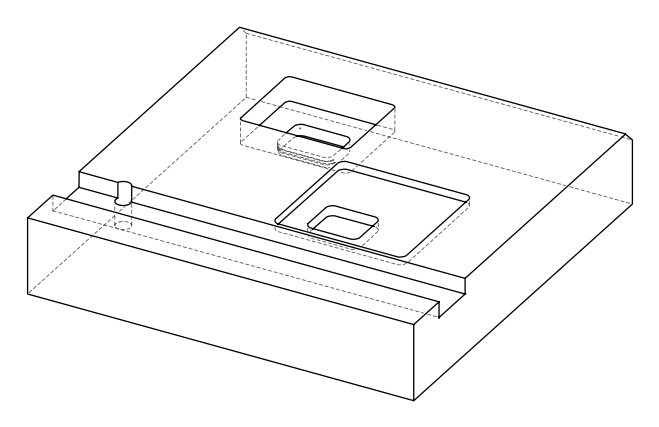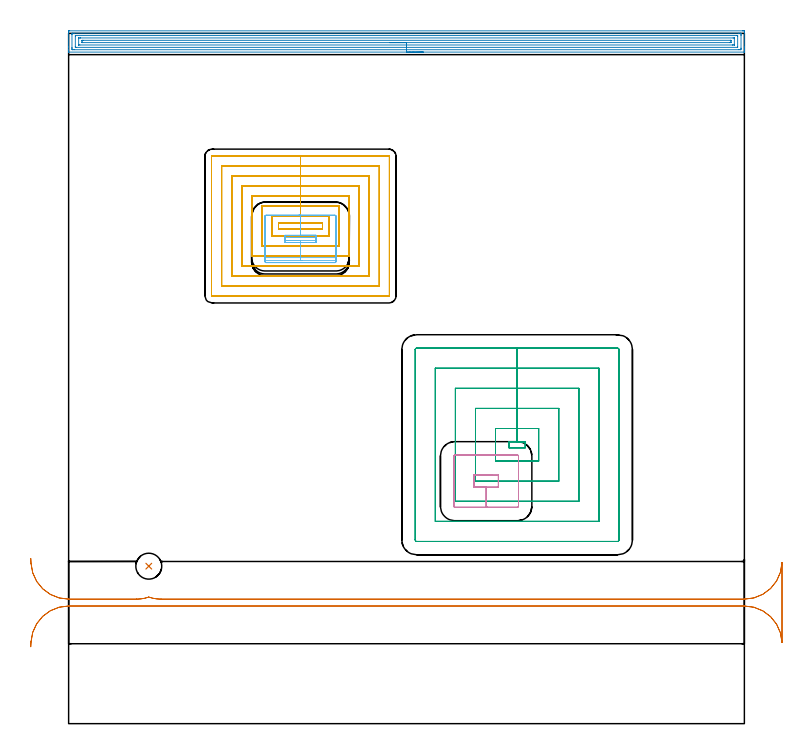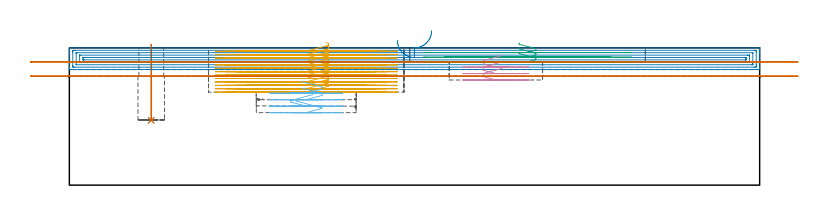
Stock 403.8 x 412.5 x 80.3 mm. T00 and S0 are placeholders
(PLAN: 7 operations, 5 tool changes, 80 min)
(1 INDEXABLE_INSERT_DRILL_BLIND_HOLE_FROM_SOLID | STEP1POCKET | NXT0302_002 | 0.18 min | 7949 mm3)
(2 AREA_MILL | FG_CHAMFER_SURFACE | UGT0205_001 | 16.39 min | 32558 mm3)
(3 MILL_RECTANGULAR_POCKET | POCKET_RECTANGULAR_STRAIGHT | UGT0201_010 | Follow Part, ap 4, ae 75% | 9.25 min | 148070 mm3)
(4 MILL_RECTANGULAR_POCKET_1 | POCKET_RECTANGULAR_STRAIGHT_1 | UGT0201_010 | Follow Part, ap 4, ae 75% | 1.49 min | 26651 mm3)
(5 MILL_RECTANGULAR_POCKET_2 | POCKET_RECTANGULAR_STRAIGHT_2 | NXT0201_009 | Follow Part, ap 2, ae 75% | 46.71 min | 271687 mm3)
(6 MILL_RECTANGULAR_POCKET_3 | POCKET_RECTANGULAR_STRAIGHT_3 | UGT0201_010 | Follow Part, ap 4, ae 75% | 1.99 min | 29333 mm3)
(7 MILL_RECTANGULAR_SLOT | SLOT_RECTANGULAR | UGT0201_009 | Follow Part, ap 11.25, ae 75% | 4.03 min | 324933 mm3)
(TOOL NXT0302_002 | Index. Insert Drill 15.5mm [880-D1550L20-05] | D15.5 PA176 FL78 Z2)
(TOOL UGT0205_001 | Chamfer Mill 20 x 3 x 45 deg. | D20 FL50 Z2)
(TOOL UGT0201_010 | End Mill 16 mm | D16 FL22 Z2)
(TOOL NXT0201_009 | ENDMILL 8mm [2P460-0800-NA 1630] | D8 FL26 Z6)
(TOOL UGT0201_009 | End Mill 45 mm | D45 FL63 Z6)
(OP 1 INDEXABLE_INSERT_DRILL_BLIND_HOLE_FROM_SOLID)
G17 G21 G94 G90
T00 M6
G54
G17 G0 G90 X47.9 Y94.1 S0 M3
G43 Z90.3 H1
G94 G81 G98 Z37.9 F250. R82.3
G80
M5
M2
(OP 2 AREA_MILL)
G17 G21 G94 G90
T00 M6
G54
G17 G0 G90 X211.9 Y401.3 S1061 M3
G43 Z90.3 H0
G94 G1 X211.862 Z89.428 F250.
X211.748 Z88.563
X211.559 Z87.712
X211.297 Z86.88
X210.963 Z86.074
X210.56 Z85.3
X210.092 Z84.564
X209.56 Z83.872
X208.971 Z83.229
X208.328 Z82.639
X207.636 Z82.108
X206.9 Z81.64
X206.126 Z81.237
X205.32 Z80.903
X204.488 Z80.641
X203.636 Z80.452
X202.772 Z80.338
X201.9 Z80.3
X0.162
X0.01 Y401.303 Z80.288
X0.007 Y401.342 Z80.249
X0. Y401.711 Z79.888
Y402.111 Z79.488
Y402.757 Z78.838
Y403.969 Z77.628
Y404.536 Z77.058
Y412.827 Z68.77
X0.003 Y413.433 Z68.164
X0.008 Y413.991 Z67.606
X0.046 Y413.994 Z67.604
X0.608 Y414. Z67.6
X402.623
X403.192 Y413.999 Z67.601
X403.754 Y413.994 Z67.604
X403.792 Y413.992 Z67.606
X403.797 Y413.433 Z68.164
X403.8 Y412.827 Z68.77
Y404.536 Z77.058
Y403.969 Z77.628
Y403.646 Z77.95
Y403.079 Z78.517
Y402.757 Z78.838
Y402.111 Z79.488
Y401.711 Z79.888
Y401.344 Z80.247
X403.791 Y401.302 Z80.288
X403.638 Y401.3 Z80.3
X201.9
Y402.714 Z78.886
X3.286
X2.433 Y402.717 Z78.883
X2.393 Y402.719 Z78.881
X2.01 Y402.757 Z78.843
X2.003 Y403.146 Z78.454
X2.001 Y403.646 Z77.954
X2. Y404.038 Z77.562
X2.001 Y411.654 Z69.946
X2.002 Y412.044 Z69.556
X2.01 Y412.543 Z69.057
X2.356 Y412.581 Z69.019
X2.393 Y412.583 Z69.017
X3.244 Y412.586 Z69.014
X400.514
X401.367 Y412.583 Z69.017
X401.407 Y412.581 Z69.019
X401.79 Y412.543 Z69.057
X401.797 Y412.154 Z69.446
X401.799 Y411.654 Z69.946
X401.8 Y411.262 Z70.338
X401.799 Y403.646 Z77.954
X401.798 Y403.257 Z78.343
X401.79 Y402.757 Z78.843
X401.444 Y402.719 Z78.881
X401.407 Y402.717 Z78.883
X400.556 Y402.714 Z78.886
X201.9
Y404.128 Z77.472
X4.587 Y404.129 Z77.471
X4.179 Y404.131 Z77.469
X4.043 Y404.133 Z77.467
X4.024 Y404.135 Z77.465
X4.01 Y404.147 Z77.453
X4.005 Y404.239 Z77.361
X4.002 Y404.358 Z77.242
X4. Y404.536 Z77.064
Y404.714 Z76.886
X4.001 Y410.941 Z70.659
X4.007 Y411.12 Z70.48
X4.01 Y411.165 Z70.435
X4.027 Y411.167 Z70.433
X4.077 Y411.169 Z70.431
X4.179 Y411.171 Z70.429
X399.213
X399.621 Y411.169 Z70.431
X399.757 Y411.167 Z70.433
X399.776 Y411.165 Z70.435
X399.79 Y411.153 Z70.447
X399.795 Y411.061 Z70.539
X399.798 Y410.942 Z70.658
X399.8 Y410.764 Z70.836
Y410.586 Z71.014
X399.799 Y404.359 Z77.241
X399.793 Y404.18 Z77.42
X399.79 Y404.135 Z77.465
X399.773 Y404.133 Z77.467
X399.723 Y404.131 Z77.469
X399.621 Y404.129 Z77.471
X201.9 Y404.128 Z77.472
Y405.543 Z76.057
X6.739
X6.062 Y405.546 Z76.054
X6.024 Y405.548 Z76.052
X6.01 Y405.551 Z76.049
X6.008 Y405.571 Z76.029
X6.003 Y405.672 Z75.928
X6.001 Y405.874 Z75.726
Y409.412 Z72.188
X6.004 Y409.625 Z71.975
X6.009 Y409.731 Z71.869
X6.011 Y409.751 Z71.849
X6.031 Y409.753 Z71.847
X6.084 Y409.755 Z71.845
X6.857 Y409.757 Z71.843
X6.974
X397.061
X397.738 Y409.754 Z71.846
X397.776 Y409.752 Z71.848
X397.79 Y409.749 Z71.851
X397.792 Y409.729 Z71.871
X397.797 Y409.629 Z71.971
X397.799 Y409.426 Z72.174
Y405.889 Z75.711
X397.796 Y405.675 Z75.925
X397.791 Y405.569 Z76.031
X397.789 Y405.549 Z76.051
X397.769 Y405.547 Z76.053
X397.716 Y405.545 Z76.055
X396.943 Y405.543 Z76.057
X396.826
X201.9
Y406.957 Z74.643
X8.393
X8.227 Y406.958 Z74.642
X8.094 Y406.961 Z74.639
X8.014 Y406.964 Z74.636
X8.01 Y406.993 Z74.607
X8.005 Y407.205 Z74.395
X8. Y407.845 Z73.755
X8.002 Y408.095 Z73.505
X8.006 Y408.255 Z73.345
X8.01 Y408.328 Z73.272
X8.145 Y408.336 Z73.264
X8.395 Y408.341 Z73.259
X8.642 Y408.342 Z73.258
X395.407 Y408.343 Z73.257
X395.573 Y408.342 Z73.258
X395.706 Y408.339 Z73.261
X395.786 Y408.336 Z73.264
X395.79 Y408.307 Z73.293
X395.795 Y408.095 Z73.505
X395.8 Y407.455 Z74.145
X395.798 Y407.205 Z74.395
X395.794 Y407.045 Z74.555
X395.79 Y406.972 Z74.628
X395.656 Y406.964 Z74.636
X395.405 Y406.959 Z74.641
X395.158 Y406.957 Z74.643
X201.9
X201.028 Z74.681
X200.164 Z74.795
X199.312 Z74.984
X198.48 Z75.246
X197.674 Z75.58
X196.9 Z75.983
X196.164 Z76.452
X195.472 Z76.983
X194.829 Z77.572
X194.24 Z78.215
X193.708 Z78.907
X193.24 Z79.643
X192.837 Z80.417
X192.503 Z81.223
X192.241 Z82.055
X192.052 Z82.907
X191.938 Z83.772
X191.9 Z84.643
G0 Z90.3
M5
M2
(OP 3 MILL_RECTANGULAR_POCKET)
G17 G21 G94 G90
T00 M6
G54
G17 G0 G90 X263.1 Y168.097 S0 M3
G43 Z90.3 H0
Z83.3
G94 G1 Y164.9 Z82.443 F250.
X272.9 Z79.817
Y168.4 Z78.88
X268. Z77.567
X263.1 F500.
Y164.9
X272.9
Y168.4
X268.
Y176.4
X255.1
Y156.9
X280.9
Y176.4
X268.
Y188.4
X243.1
Y144.9
X292.9
Y188.4
X268.
Y200.4
X231.1
Y132.9
X304.9
Y200.4
X268.
Y212.4
X219.1
Y120.9
X316.9
Y212.4
X268.
Y224.4
X208.
G3 X207.1 Y223.5 R0.9
G1 Y109.8
G3 X208. Y108.9 R0.9
G1 X328.
G3 X328.9 Y109.8 R0.9
G1 Y223.5
G3 X328. Y224.4 R0.9
G1 X268.
X267.
G0 X263.1 Y168.097 Z80.567
G1 Y164.9 Z79.71 F250.
X272.9 Z77.084
Y168.4 Z76.146
X268. Z74.833
X263.1 F500.
Y164.9
X272.9
Y168.4
X268.
Y176.4
X255.1
Y156.9
X280.9
Y176.4
X268.
Y188.4
X243.1
Y144.9
X292.9
Y188.4
X268.
Y200.4
X231.1
Y132.9
X304.9
Y200.4
X268.
Y212.4
X219.1
Y120.9
X316.9
Y212.4
X268.
Y224.4
X208.
G3 X207.1 Y223.5 R0.9
G1 Y109.8
G3 X208. Y108.9 R0.9
G1 X328.
G3 X328.9 Y109.8 R0.9
G1 Y223.5
G3 X328. Y224.4 R0.9
G1 X268.
X267.
G0 X263.1 Y168.097 Z77.833
G1 Y164.9 Z76.977 F250.
X272.9 Z74.351
Y168.4 Z73.413
X268. Z72.1
X263.1 F500.
Y164.9
X272.9
Y168.4
X268.
Y176.4
X255.1
Y156.9
X280.9
Y176.4
X268.
Y188.4
X243.1
Y144.9
X292.9
Y188.4
X268.
Y200.4
X231.1
Y132.9
X304.9
Y200.4
X268.
Y212.4
X219.1
Y120.9
X316.9
Y212.4
X268.
Y224.4
X208.
G3 X207.1 Y223.5 R0.9
G1 Y109.8
G3 X208. Y108.9 R0.9
G1 X328.
G3 X328.9 Y109.8 R0.9
G1 Y223.5
G3 X328. Y224.4 R0.9
G1 X268.
X267.
G0 Z90.3
M5
M2
(OP 4 MILL_RECTANGULAR_POCKET_1)
G17 G21 G94 G90
T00 M6
G54
G17 G0 G90 X252.929 Y148.5 S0 M3
G43 Z90.3 H0
Z75.78
G94 G1 X242.2 Z72.905 F250.
Y141.3 Z70.976
X249.5 Z69.02
X256.8 F500.
Y148.5
X242.2
Y141.3
X249.5
Y129.3
X268.2
G3 X268.8 Y129.9 R0.6
G1 Y159.9
G3 X268.2 Y160.5 R0.6
G1 X230.8
G3 X230.2 Y159.9 R0.6
G1 Y129.9
G3 X230.8 Y129.3 R0.6
G1 X249.5
X250.5
G0 X252.929 Y148.5 Z72.02
G1 X242.2 Z69.145 F250.
Y141.3 Z67.216
X249.5 Z65.26
X256.8 F500.
Y148.5
X242.2
Y141.3
X249.5
Y129.3
X268.2
G3 X268.8 Y129.9 R0.6
G1 Y159.9
G3 X268.2 Y160.5 R0.6
G1 X230.8
G3 X230.2 Y159.9 R0.6
G1 Y129.9
G3 X230.8 Y129.3 R0.6
G1 X249.5
X250.5
G0 X252.929 Y148.5 Z68.26
G1 X242.2 Z65.385 F250.
Y141.3 Z63.456
X249.5 Z61.5
X256.8 F500.
Y148.5
X242.2
Y141.3
X249.5
Y129.3
X268.2
G3 X268.8 Y129.9 R0.6
G1 Y159.9
G3 X268.2 Y160.5 R0.6
G1 X230.8
G3 X230.2 Y159.9 R0.6
G1 Y129.9
G3 X230.8 Y129.3 R0.6
G1 X249.5
X250.5
G0 Z90.3
M5
M2
(OP 5 MILL_RECTANGULAR_POCKET_2)
G17 G21 G94 G90
T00 M6
G54
G17 G0 G90 X150.118 Y295.4 S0 M3
G43 Z90.3 H1
Z83.3
G94 G1 X151.7 Z82.876 F250.
Y299.3 Z81.831
X138.55 Z78.308
X125.4 F500.
Y295.4
X151.7
Y299.3
X138.55
Y303.3
X121.4
Y291.4
X155.7
Y303.3
X138.55
Y309.3
X115.4
Y285.4
X161.7
Y309.3
X138.55
Y315.3
X109.4
Y279.4
X167.7
Y315.3
X138.55
Y321.3
X103.4
Y273.4
X173.7
Y321.3
X138.55
Y327.3
X97.4
Y267.4
X179.7
Y327.3
X138.55
Y333.3
X91.4
Y261.4
X185.7
Y333.3
X138.55
Y339.3
X85.8
G3 X85.4 Y338.9 R0.4
G1 Y255.8
G3 X85.8 Y255.4 R0.4
G1 X191.3
G3 X191.7 Y255.8 R0.4
G1 Y338.9
G3 X191.3 Y339.3 R0.4
G1 X138.55
X137.55
G0 X150.118 Y295.4 Z81.308
G1 X151.7 Z80.884 F250.
Y299.3 Z79.839
X138.55 Z76.315
X125.4 F500.
Y295.4
X151.7
Y299.3
X138.55
Y303.3
X121.4
Y291.4
X155.7
Y303.3
X138.55
Y309.3
X115.4
Y285.4
X161.7
Y309.3
X138.55
Y315.3
X109.4
Y279.4
X167.7
Y315.3
X138.55
Y321.3
X103.4
Y273.4
X173.7
Y321.3
X138.55
Y327.3
X97.4
Y267.4
X179.7
Y327.3
X138.55
Y333.3
X91.4
Y261.4
X185.7
Y333.3
X138.55
Y339.3
X85.8
G3 X85.4 Y338.9 R0.4
G1 Y255.8
G3 X85.8 Y255.4 R0.4
G1 X191.3
G3 X191.7 Y255.8 R0.4
G1 Y338.9
G3 X191.3 Y339.3 R0.4
G1 X138.55
X137.55
G0 X150.118 Y295.4 Z79.315
G1 X151.7 Z78.892 F250.
Y299.3 Z77.847
X138.55 Z74.323
X125.4 F500.
Y295.4
X151.7
Y299.3
X138.55
Y303.3
X121.4
Y291.4
X155.7
Y303.3
X138.55
Y309.3
X115.4
Y285.4
X161.7
Y309.3
X138.55
Y315.3
X109.4
Y279.4
X167.7
Y315.3
X138.55
Y321.3
X103.4
Y273.4
X173.7
Y321.3
X138.55
Y327.3
X97.4
Y267.4
X179.7
Y327.3
X138.55
Y333.3
X91.4
Y261.4
X185.7
Y333.3
X138.55
Y339.3
X85.8
G3 X85.4 Y338.9 R0.4
G1 Y255.8
G3 X85.8 Y255.4 R0.4
G1 X191.3
G3 X191.7 Y255.8 R0.4
G1 Y338.9
G3 X191.3 Y339.3 R0.4
G1 X138.55
X137.55
G0 X150.118 Y295.4 Z77.323
G1 X151.7 Z76.899 F250.
Y299.3 Z75.854
X138.55 Z72.331
X125.4 F500.
Y295.4
X151.7
Y299.3
X138.55
Y303.3
X121.4
Y291.4
X155.7
Y303.3
X138.55
Y309.3
X115.4
Y285.4
X161.7
Y309.3
X138.55
Y315.3
X109.4
Y279.4
X167.7
Y315.3
X138.55
Y321.3
X103.4
Y273.4
X173.7
Y321.3
X138.55
Y327.3
X97.4
Y267.4
X179.7
Y327.3
X138.55
Y333.3
X91.4
Y261.4
X185.7
Y333.3
X138.55
Y339.3
X85.8
G3 X85.4 Y338.9 R0.4
G1 Y255.8
G3 X85.8 Y255.4 R0.4
G1 X191.3
G3 X191.7 Y255.8 R0.4
G1 Y338.9
G3 X191.3 Y339.3 R0.4
G1 X138.55
X137.55
G0 X150.118 Y295.4 Z75.331
G1 X151.7 Z74.907 F250.
Y299.3 Z73.862
X138.55 Z70.338
X125.4 F500.
Y295.4
X151.7
Y299.3
X138.55
Y303.3
X121.4
Y291.4
X155.7
Y303.3
X138.55
Y309.3
X115.4
Y285.4
X161.7
Y309.3
X138.55
Y315.3
X109.4
Y279.4
X167.7
Y315.3
X138.55
Y321.3
X103.4
Y273.4
X173.7
Y321.3
X138.55
Y327.3
X97.4
Y267.4
X179.7
Y327.3
X138.55
Y333.3
X91.4
Y261.4
X185.7
Y333.3
X138.55
Y339.3
X85.8
G3 X85.4 Y338.9 R0.4
G1 Y255.8
G3 X85.8 Y255.4 R0.4
G1 X191.3
G3 X191.7 Y255.8 R0.4
G1 Y338.9
G3 X191.3 Y339.3 R0.4
G1 X138.55
X137.55
G0 X150.118 Y295.4 Z73.338
G1 X151.7 Z72.915 F250.
Y299.3 Z71.87
X138.55 Z68.346
X125.4 F500.
Y295.4
X151.7
Y299.3
X138.55
Y303.3
X121.4
Y291.4
X155.7
Y303.3
X138.55
Y309.3
X115.4
Y285.4
X161.7
Y309.3
X138.55
Y315.3
X109.4
Y279.4
X167.7
Y315.3
X138.55
Y321.3
X103.4
Y273.4
X173.7
Y321.3
X138.55
Y327.3
X97.4
Y267.4
X179.7
Y327.3
X138.55
Y333.3
X91.4
Y261.4
X185.7
Y333.3
X138.55
Y339.3
X85.8
G3 X85.4 Y338.9 R0.4
G1 Y255.8
G3 X85.8 Y255.4 R0.4
G1 X191.3
G3 X191.7 Y255.8 R0.4
G1 Y338.9
G3 X191.3 Y339.3 R0.4
G1 X138.55
X137.55
G0 X150.118 Y295.4 Z71.346
G1 X151.7 Z70.922 F250.
Y299.3 Z69.877
X138.55 Z66.354
X125.4 F500.
Y295.4
X151.7
Y299.3
X138.55
Y303.3
X121.4
Y291.4
X155.7
Y303.3
X138.55
Y309.3
X115.4
Y285.4
X161.7
Y309.3
X138.55
Y315.3
X109.4
Y279.4
X167.7
Y315.3
X138.55
Y321.3
X103.4
Y273.4
X173.7
Y321.3
X138.55
Y327.3
X97.4
Y267.4
X179.7
Y327.3
X138.55
Y333.3
X91.4
Y261.4
X185.7
Y333.3
X138.55
Y339.3
X85.8
G3 X85.4 Y338.9 R0.4
G1 Y255.8
G3 X85.8 Y255.4 R0.4
G1 X191.3
G3 X191.7 Y255.8 R0.4
G1 Y338.9
G3 X191.3 Y339.3 R0.4
G1 X138.55
X137.55
G0 X150.118 Y295.4 Z69.354
G1 X151.7 Z68.93 F250.
Y299.3 Z67.885
X138.55 Z64.362
X125.4 F500.
Y295.4
X151.7
Y299.3
X138.55
Y303.3
X121.4
Y291.4
X155.7
Y303.3
X138.55
Y309.3
X115.4
Y285.4
X161.7
Y309.3
X138.55
Y315.3
X109.4
Y279.4
X167.7
Y315.3
X138.55
Y321.3
X103.4
Y273.4
X173.7
Y321.3
X138.55
Y327.3
X97.4
Y267.4
X179.7
Y327.3
X138.55
Y333.3
X91.4
Y261.4
X185.7
Y333.3
X138.55
Y339.3
X85.8
G3 X85.4 Y338.9 R0.4
G1 Y255.8
G3 X85.8 Y255.4 R0.4
G1 X191.3
G3 X191.7 Y255.8 R0.4
G1 Y338.9
G3 X191.3 Y339.3 R0.4
G1 X138.55
X137.55
G0 X150.118 Y295.4 Z67.362
G1 X151.7 Z66.938 F250.
Y299.3 Z65.893
X138.55 Z62.369
X125.4 F500.
Y295.4
X151.7
Y299.3
X138.55
Y303.3
X121.4
Y291.4
X155.7
Y303.3
X138.55
Y309.3
X115.4
Y285.4
X161.7
Y309.3
X138.55
Y315.3
X109.4
Y279.4
X167.7
Y315.3
X138.55
Y321.3
X103.4
Y273.4
X173.7
Y321.3
X138.55
Y327.3
X97.4
Y267.4
X179.7
Y327.3
X138.55
Y333.3
X91.4
Y261.4
X185.7
Y333.3
X138.55
Y339.3
X85.8
G3 X85.4 Y338.9 R0.4
G1 Y255.8
G3 X85.8 Y255.4 R0.4
G1 X191.3
G3 X191.7 Y255.8 R0.4
G1 Y338.9
G3 X191.3 Y339.3 R0.4
G1 X138.55
X137.55
G0 X150.118 Y295.4 Z65.369
G1 X151.7 Z64.945 F250.
Y299.3 Z63.9
X138.55 Z60.377
X125.4 F500.
Y295.4
X151.7
Y299.3
X138.55
Y303.3
X121.4
Y291.4
X155.7
Y303.3
X138.55
Y309.3
X115.4
Y285.4
X161.7
Y309.3
X138.55
Y315.3
X109.4
Y279.4
X167.7
Y315.3
X138.55
Y321.3
X103.4
Y273.4
X173.7
Y321.3
X138.55
Y327.3
X97.4
Y267.4
X179.7
Y327.3
X138.55
Y333.3
X91.4
Y261.4
X185.7
Y333.3
X138.55
Y339.3
X85.8
G3 X85.4 Y338.9 R0.4
G1 Y255.8
G3 X85.8 Y255.4 R0.4
G1 X191.3
G3 X191.7 Y255.8 R0.4
G1 Y338.9
G3 X191.3 Y339.3 R0.4
G1 X138.55
X137.55
G0 X150.118 Y295.4 Z63.377
G1 X151.7 Z62.953 F250.
Y299.3 Z61.908
X138.55 Z58.385
X125.4 F500.
Y295.4
X151.7
Y299.3
X138.55
Y303.3
X121.4
Y291.4
X155.7
Y303.3
X138.55
Y309.3
X115.4
Y285.4
X161.7
Y309.3
X138.55
Y315.3
X109.4
Y279.4
X167.7
Y315.3
X138.55
Y321.3
X103.4
Y273.4
X173.7
Y321.3
X138.55
Y327.3
X97.4
Y267.4
X179.7
Y327.3
X138.55
Y333.3
X91.4
Y261.4
X185.7
Y333.3
X138.55
Y339.3
X85.8
G3 X85.4 Y338.9 R0.4
G1 Y255.8
G3 X85.8 Y255.4 R0.4
G1 X191.3
G3 X191.7 Y255.8 R0.4
G1 Y338.9
G3 X191.3 Y339.3 R0.4
G1 X138.55
X137.55
G0 X150.118 Y295.4 Z61.385
G1 X151.7 Z60.961 F250.
Y299.3 Z59.916
X138.55 Z56.392
X125.4 F500.
Y295.4
X151.7
Y299.3
X138.55
Y303.3
X121.4
Y291.4
X155.7
Y303.3
X138.55
Y309.3
X115.4
Y285.4
X161.7
Y309.3
X138.55
Y315.3
X109.4
Y279.4
X167.7
Y315.3
X138.55
Y321.3
X103.4
Y273.4
X173.7
Y321.3
X138.55
Y327.3
X97.4
Y267.4
X179.7
Y327.3
X138.55
Y333.3
X91.4
Y261.4
X185.7
Y333.3
X138.55
Y339.3
X85.8
G3 X85.4 Y338.9 R0.4
G1 Y255.8
G3 X85.8 Y255.4 R0.4
G1 X191.3
G3 X191.7 Y255.8 R0.4
G1 Y338.9
G3 X191.3 Y339.3 R0.4
G1 X138.55
X137.55
G0 X150.118 Y295.4 Z59.392
G1 X151.7 Z58.969 F250.
Y299.3 Z57.924
X138.55 Z54.4
X125.4 F500.
Y295.4
X151.7
Y299.3
X138.55
Y303.3
X121.4
Y291.4
X155.7
Y303.3
X138.55
Y309.3
X115.4
Y285.4
X161.7
Y309.3
X138.55
Y315.3
X109.4
Y279.4
X167.7
Y315.3
X138.55
Y321.3
X103.4
Y273.4
X173.7
Y321.3
X138.55
Y327.3
X97.4
Y267.4
X179.7
Y327.3
X138.55
Y333.3
X91.4
Y261.4
X185.7
Y333.3
X138.55
Y339.3
X85.8
G3 X85.4 Y338.9 R0.4
G1 Y255.8
G3 X85.8 Y255.4 R0.4
G1 X191.3
G3 X191.7 Y255.8 R0.4
G1 Y338.9
G3 X191.3 Y339.3 R0.4
G1 X138.55
X137.55
G0 Z90.3
M5
M2
(OP 6 MILL_RECTANGULAR_POCKET_3)
G17 G21 G94 G90
T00 M6
G54
G17 G0 G90 X136.009 Y287.5 S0 M3
G43 Z90.3 H0
Z60.56
G94 G1 X147.8 Z57.401 F250.
Y291.8 Z56.249
X138.55 Z53.77
X129.3 F500.
Y287.5
X147.8
Y291.8
X138.55
Y303.8
X118.
G3 X117.3 Y303.1 R0.7
G1 Y276.2
G3 X118. Y275.5 R0.7
G1 X159.1
G3 X159.8 Y276.2 R0.7
G1 Y303.1
G3 X159.1 Y303.8 R0.7
G1 X138.55
X137.55
G0 X136.009 Y287.5 Z56.77
G1 X147.8 Z53.611 F250.
Y291.8 Z52.459
X138.55 Z49.98
X129.3 F500.
Y287.5
X147.8
Y291.8
X138.55
Y303.8
X118.
G3 X117.3 Y303.1 R0.7
G1 Y276.2
G3 X118. Y275.5 R0.7
G1 X159.1
G3 X159.8 Y276.2 R0.7
G1 Y303.1
G3 X159.1 Y303.8 R0.7
G1 X138.55
X137.55
G0 X142.535 Y291.725 Z52.98
G1 X129.378 Z49.454 F250.
Y288.715 Z48.648
X138.55 Z46.19
X147.723 F500.
Y291.725
X129.378
Y288.715
X138.55
Y276.715
X159.721 Y276.71
X159.723 Y302.708
X159.699 Y303.315
X159.54 Y303.523
X159.411 Y303.631
X159.238 Y303.698
X159.138 Y303.715
X118.362 Y303.723
X117.762 Y303.691
X117.56 Y303.523
X117.458 Y303.389
X117.397 Y303.214
X117.377 Y302.979
X117.379 Y276.711
X138.55 Y276.715
X139.55
G0 X132.778 Y290.501 Z49.19
G1 X147.722 Z45.186 F250.
Y291.725 Z44.858
X138.55 Z42.4
X129.378 F500.
Y290.501
X147.722
Y291.725
X138.55
Y303.725
X118.362 Y303.723
X117.762 Y303.691
X117.56 Y303.523
X117.458 Y303.389
X117.397 Y303.214
X117.377 Y302.979
X117.38 Y278.498
X159.72
X159.723 Y302.708
X159.699 Y303.315
X159.54 Y303.523
X159.411 Y303.631
X159.238 Y303.698
X159.138 Y303.715
X138.55 Y303.725
X137.55
G0 Z90.3
M5
M2
(OP 7 MILL_RECTANGULAR_SLOT)
G17 G21 G94 G90
T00 M6
G54
G17 G0 G90 X-22.625 Y45.965 S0 M3
G43 Z90.3 H0
Z72.05
G94 G1 X-22.47 Y48.961 F250.
G2 X0. Y70.3 R22.5 F500.
G1 X403.8
G2 X426.29 Y48.471 R22.5
G1 Y96.229
G2 X403.8 Y74.4 R22.5
G1 X55.234
G2 X47.9 Y75.629 R22.5
X40.566 Y74.4 R22.5
G1 X0.
G2 X-22.47 Y95.739 R22.5
G1 X-22.625 Y98.735 F250.
G0 Y45.965 Z63.8
G1 X-22.47 Y48.961
G2 X0. Y70.3 R22.5 F500.
G1 X403.8
G2 X426.29 Y48.471 R22.5
G1 Y96.229
G2 X403.8 Y74.4 R22.5
G1 X55.234
G2 X47.9 Y75.629 R22.5
X40.566 Y74.4 R22.5
G1 X0.
G2 X-22.47 Y95.739 R22.5
G1 X-22.625 Y98.735 F250.
G0 Z90.3
M5
M2
